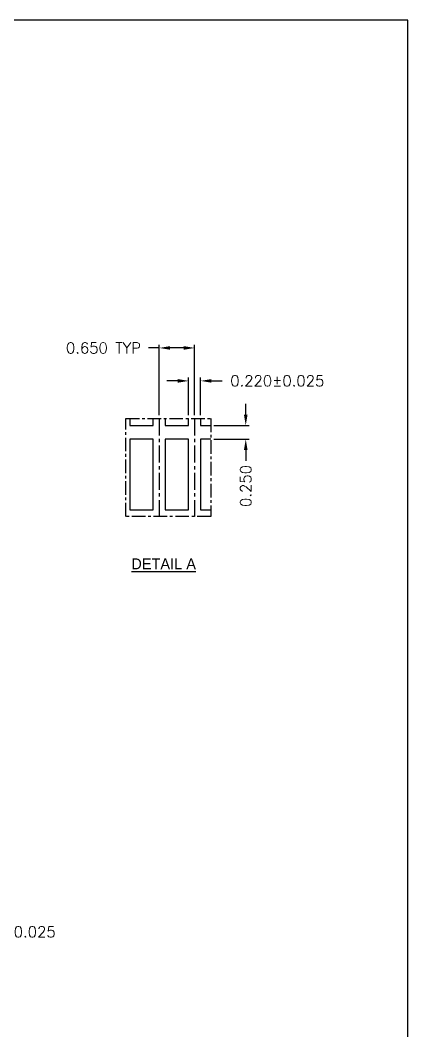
# Model space of a CAD drawing. Header units: inches. Extents: x -107 to 2177, y -823 to 402.
# Drawn here: x 2089.2 to 2117.8, y -775.5 to -701.2 of the extents above; entities that cross this region are included whole.
import ezdxf

# ---------------------------------------------------------------- set-up
doc = ezdxf.new("R2010")
doc.units = ezdxf.units.IN
doc.header["$MEASUREMENT"] = 0
doc.linetypes.add('CENTER', pattern=[2, 1.25, -0.25, 0.25, -0.25])
doc.linetypes.add('CENTERX2', pattern=[4, 2.5, -0.5, 0.5, -0.5])
doc.layers.add('1D', color=4, linetype='Continuous')
doc.styles.add('SIMPLEX', font='SIMPLEX')

msp = doc.modelspace()

# ---------------------------------------------------------------- linework, layer by layer
at = {"layer": '1D', "color": 7}
for p, q in [((2117.756, -701.158), (2033.716, -701.158)), ((2117.756, -818.685), (2117.756, -701.158))]:
    msp.add_line(p, q, dxfattribs=at)
at = {"layer": '1D'}
for p, q in [((2099.461, -725.257), (2098.661, -725.257)), ((2099.461, -730.202), (2099.461, -725.017)), ((2101.261, -725.257), (2100.261, -725.257)), ((2102.061, -730.202), (2102.061, -725.017)), ((2101.621, -730.202), (2101.621, -727.439)), ((2102.501, -730.202), (2102.501, -727.439)), ((2100.821, -727.679), (2100.021, -727.679)), ((2103.301, -727.679), (2104.101, -727.679)), ((2105.829, -730.169), (2105.829, -729.369)), ((2103.489, -730.969), (2106.069, -730.969)), ((2103.489, -731.969), (2106.069, -731.969)), ((2105.829, -732.769), (2105.829, -733.569))]:
    msp.add_line(p, q, dxfattribs=at)
at = {"layer": '1D', "linetype": 'CENTERX2', "ltscale": 0.5}
for p, q in [((2099.461, -730.442), (2099.461, -737.655)), ((2102.061, -730.442), (2102.061, -737.655))]:
    msp.add_line(p, q, dxfattribs=at)
at = {"layer": '1D', "color": 2, "linetype": 'CENTER', "ltscale": 0.8}
msp.add_lwpolyline([(2097.007, -730.442), (2103.249, -730.442), (2103.249, -737.655), (2097.007, -737.655)], close=True, dxfattribs=at)
at = {"layer": '1D', "color": 7, "ltscale": 4}
for points in [[(2097.301, -730.442), (2097.301, -730.969), (2099.021, -730.969), (2099.021, -730.442)], [(2099.901, -730.442), (2099.901, -730.969), (2101.621, -730.969), (2101.621, -730.442)], [(2102.501, -730.442), (2102.501, -730.969), (2103.249, -730.969)]]:
    msp.add_lwpolyline(points, dxfattribs=at)
at = {"layer": '1D', "color": 7}
for points in [[(2097.301, -731.969), (2097.301, -737.169), (2099.021, -737.169), (2099.021, -731.969)], [(2099.901, -731.969), (2099.901, -737.169), (2101.621, -737.169), (2101.621, -731.969)]]:
    msp.add_lwpolyline(points, close=True, dxfattribs=at)
msp.add_lwpolyline([(2103.249, -731.969), (2102.501, -731.969), (2102.501, -737.169), (2103.249, -737.169)], dxfattribs=at)
at = {"layer": '1D'}
for points in [[(2100.261, -725.123), (2100.261, -725.39), (2099.461, -725.257)], [(2101.261, -725.123), (2101.261, -725.39), (2102.061, -725.257)], [(2100.821, -727.546), (2100.821, -727.813), (2101.621, -727.679)], [(2103.301, -727.546), (2103.301, -727.813), (2102.501, -727.679)], [(2105.695, -730.169), (2105.962, -730.169), (2105.829, -730.969)], [(2105.695, -732.769), (2105.962, -732.769), (2105.829, -731.969)]]:
    msp.add_solid(points, dxfattribs=at)

# ---------------------------------------------------------------- texts
at = {"layer": '1D', "char_height": 0.8, "attachment_point": 5, "style": 'SIMPLEX'}
for s, insert in [('\\A1;0.650 TYP', (2095.354, -725.257)), ('\\A1;0.220%%P0.025', (2108.151, -727.679)), ('\\A1;56.500%%P0.025', (2088.033, -768.191))]:
    msp.add_mtext(s, dxfattribs=dict(at, insert=insert))
at = {"layer": '1D', "insert": (2105.829, -735.409), "char_height": 0.8, "attachment_point": 5, "rotation": 90, "style": 'SIMPLEX'}
msp.add_mtext('\\A1;0.250', dxfattribs=at)
at = {"layer": '1D', "insert": (2097.408, -740.734), "char_height": 0.8, "width": 11.01316, "attachment_point": 1}
msp.add_mtext('\\A1;{\\LDETAIL A}', dxfattribs=at)

doc.saveas('drawing.dxf')
